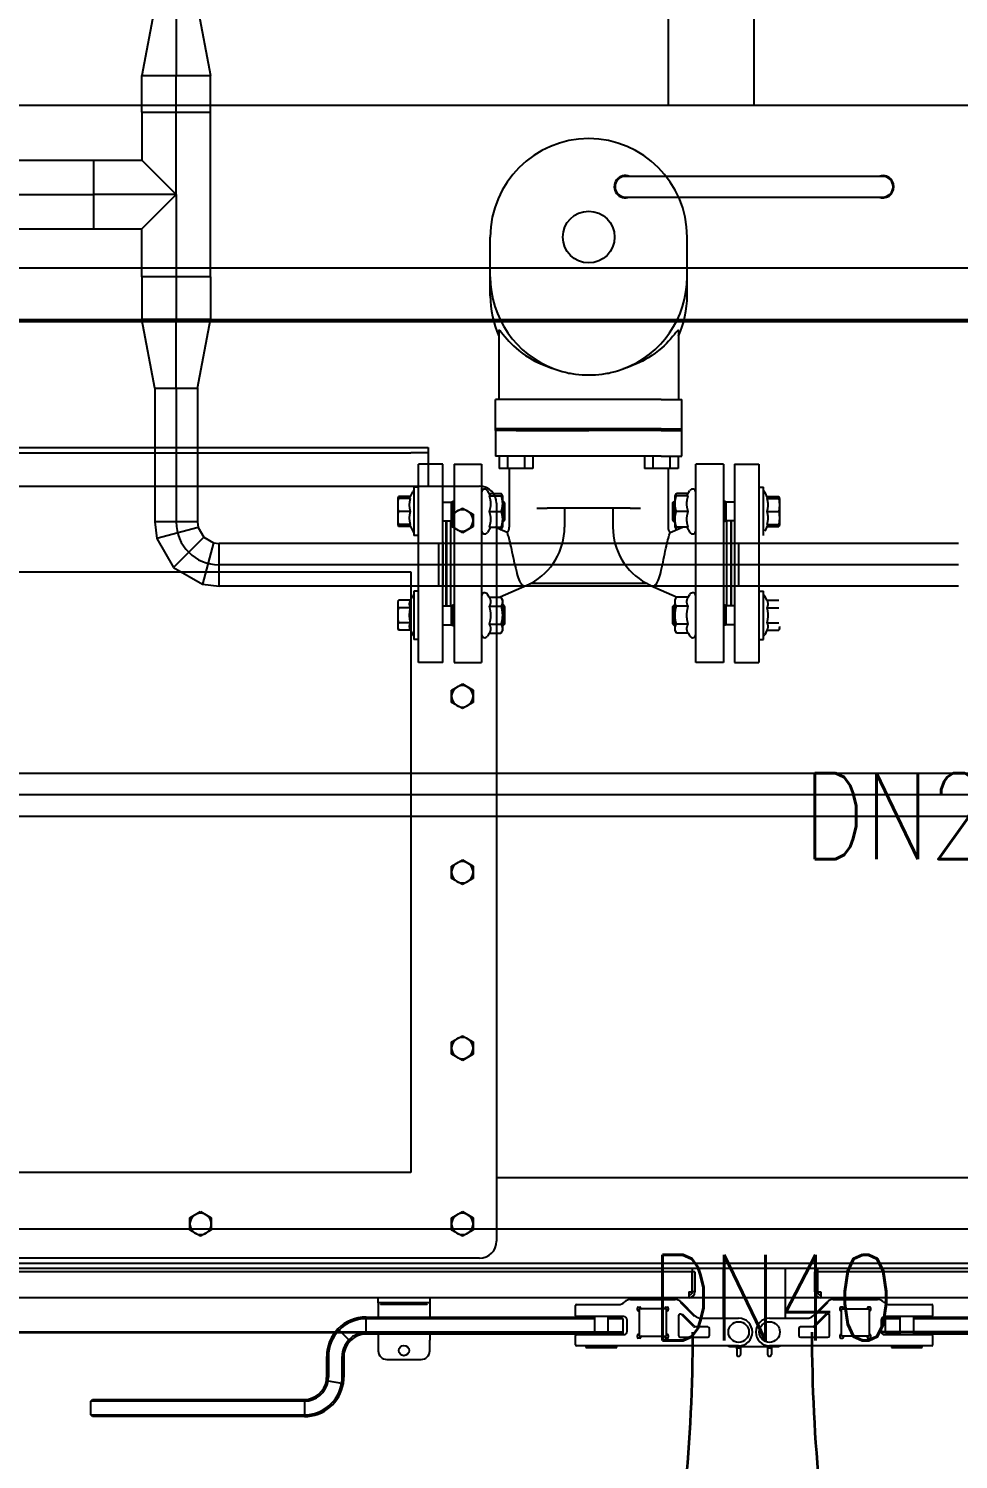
# Model space of a CAD drawing. Extents: x -681219 to -550379, y -242630 to -158199.
# Drawn here: x -578386 to -577844, y -225581 to -224747 of the extents above; entities that cross this region are included whole.
import ezdxf

# ---------------------------------------------------------------- set-up
doc = ezdxf.new("R2010")
doc.units = 0
doc.header["$LTSCALE"] = 1000
doc.linetypes.add('C2', pattern=[17, 14, -1, 1, -1])
doc.linetypes.add('P2', pattern=[23, 18, -1, 1, -1, 1, -1])
doc.layers.get('0').update_dxf_attribs({"linetype": 'CONTINUOUS'})
for name, color, linetype in [('10', 1, 'CONTINUOUS'), ('AAD0803001', 7, 'CONTINUOUS'), ('AAQ0501601', 7, 'CONTINUOUS'), ('C__USERS_YSV001_', 7, 'CONTINUOUS'), ('DOTE_油脂（绿）', 7, 'CONTINUOUS'), ('GZDH011002371', 7, 'CONTINUOUS'), ('GZDH011002671', 7, 'CONTINUOUS'), ('GZDH011002691', 7, 'CONTINUOUS'), ('GZDH011002771', 7, 'CONTINUOUS'), ('GZDH011002781', 7, 'CONTINUOUS'), ('GZDH011002981', 7, 'CONTINUOUS'), ('GZDH011003151', 7, 'CONTINUOUS'), ('GZDH011003171', 7, 'CONTINUOUS'), ('GZDH011005631', 7, 'CONTINUOUS'), ('GZDH011026991', 7, 'CONTINUOUS'), ('GZDH011027022', 7, 'CONTINUOUS'), ('GZDH011030751', 7, 'CONTINUOUS'), ('GZDH011031641', 7, 'CONTINUOUS'), ('GZDH011032001', 7, 'CONTINUOUS'), ('PIPE-双管', 4, 'CONTINUOUS'), ('PIPE-油脂（绿）', 3, 'CONTINUOUS'), ('PIPE-给水', 3, 'CONTINUOUS'), ('TEXT_油脂（绿）', 7, 'CONTINUOUS'), ('中心线', 4, 'C2')]:
    doc.layers.add(name, color=color, linetype=linetype)
doc.layers.add('双点划线', color=2, linetype='P2', lineweight=35)
doc.styles.add('_TWT_PIPEDN', font='SIMPLEX', dxfattribs={"width": 0.8, "height": 3.5, "bigfont": 'HZTXT'})

# ---------------------------------------------------------------- blocks, each defined once
blk = doc.blocks.new('侧门')
at = {"layer": '双点划线', "ltscale": 0.05}
blk.add_line((0, 0), (0, 940.25), dxfattribs=at)
blk.add_arc((0, 0), 940.25, 2.13328, 90, dxfattribs=at)
blk = doc.blocks.new('fushitu')
at = {"layer": 'AAD0803001', "color": 7, "linetype": 'Continuous'}
for p, q in [((823.77, -1413.41), (830, -1409.81)), ((823.77, -1417), (823.77, -1413.41)), ((823.77, -1420.6), (823.77, -1417)), ((830, -1409.81), (836.23, -1413.41)), ((836.23, -1413.41), (836.23, -1417)), ((836.23, -1417), (836.23, -1420.6)), ((830, -1424.19), (823.77, -1420.6)), ((836.23, -1420.6), (830, -1424.19)), ((823.77, -1515.91), (830, -1512.31)), ((823.77, -1519.5), (823.77, -1515.91)), ((830, -1512.31), (836.23, -1515.91)), ((836.23, -1515.91), (836.23, -1519.5)), ((823.77, -1523.1), (823.77, -1519.5)), ((830, -1526.69), (823.77, -1523.1)), ((836.23, -1523.1), (830, -1526.69)), ((836.23, -1519.5), (836.23, -1523.1)), ((823.77, -1618.41), (830, -1614.81)), ((830, -1614.81), (836.23, -1618.41)), ((823.77, -1622), (823.77, -1618.41)), ((823.77, -1625.6), (823.77, -1622)), ((830, -1629.19), (823.77, -1625.6)), ((836.23, -1625.6), (830, -1629.19)), ((836.23, -1618.41), (836.23, -1622)), ((836.23, -1622), (836.23, -1625.6)), ((823.77, -1720.91), (830, -1717.31)), ((830, -1717.31), (836.23, -1720.91)), ((823.77, -1724.5), (823.77, -1720.91)), ((823.77, -1728.1), (823.77, -1724.5)), ((836.23, -1720.91), (836.23, -1724.5)), ((836.23, -1724.5), (836.23, -1728.1)), ((830, -1731.69), (823.77, -1728.1)), ((836.23, -1728.1), (830, -1731.69)), ((671.27, -1823.41), (677.5, -1819.81)), ((671.27, -1827), (671.27, -1823.41)), ((677.5, -1819.81), (683.73, -1823.41)), ((683.73, -1823.41), (683.73, -1827)), ((823.77, -1823.41), (830, -1819.81)), ((823.77, -1827), (823.77, -1823.41)), ((830, -1819.81), (836.23, -1823.41)), ((836.23, -1823.41), (836.23, -1827)), ((671.27, -1830.6), (671.27, -1827)), ((677.5, -1834.19), (671.27, -1830.6)), ((683.73, -1830.6), (677.5, -1834.19)), ((683.73, -1827), (683.73, -1830.6)), ((823.77, -1830.6), (823.77, -1827)), ((830, -1834.19), (823.77, -1830.6)), ((836.23, -1830.6), (830, -1834.19)), ((836.23, -1827), (836.23, -1830.6))]:
    blk.add_line(p, q, dxfattribs=at)
for centre, start, end in [((830, -1417), 0, 180), ((830, -1417), 180, 0), ((830, -1519.5), 0, 180), ((830, -1519.5), 180, 0), ((830, -1622), 0, 180), ((830, -1622), 180, 0), ((830, -1724.5), 0, 180), ((830, -1724.5), 180, 0), ((677.5, -1827), 0, 180), ((830, -1827), 0, 180), ((677.5, -1827), 180, 0), ((830, -1827), 180, 0)]:
    blk.add_arc(centre, 6.23, start, end, dxfattribs=at)
at = {"layer": 'AAQ0501601', "color": 7, "linetype": 'Continuous'}
for p, q in [((783.23, -1873), (782.4, -1873.76)), ((793.6, -1873.76), (782.4, -1873.76)), ((782.4, -1873.76), (782.4, -1874)), ((793.6, -1874), (782.4, -1874)), ((793.6, -1873.76), (792.77, -1873)), ((793.6, -1874), (793.6, -1873.76)), ((798.4, -1873.76), (793.6, -1873.76)), ((798.4, -1874), (793.6, -1874)), ((799.23, -1873), (798.4, -1873.76)), ((809.6, -1873.76), (798.4, -1873.76)), ((798.4, -1873.76), (798.4, -1874)), ((809.6, -1874), (798.4, -1874)), ((809.6, -1873.76), (808.77, -1873)), ((809.6, -1874), (809.6, -1873.76))]:
    blk.add_line(p, q, dxfattribs=at)
at = {"layer": 'C__USERS_YSV001_', "color": 7, "linetype": 'Continuous'}
for p, q in [((895, -1301), (895, -1300)), ((967, -1300), (968, -1301)), ((975, -1301), (975, -1300)), ((1025, -1301), (1025, -1300)), ((1032, -1301), (1033, -1300)), ((1105, -1300), (1105, -1301)), ((1178.5, -1850), (139, -1850)), ((982, -1853), (982, -1882)), ((1018, -1853), (1018, -1882)), ((896, -1880.5), (896, -1874.5)), ((896.5, -1874), (898, -1874)), ((898, -1874), (920.93, -1874)), ((924.46, -1872.54), (924.54, -1872.46)), ((928.07, -1871), (953.93, -1871)), ((932, -1877), (932, -1876)), ((932.5, -1875.5), (933.5, -1875.5)), ((948.5, -1875.5), (949.5, -1875.5)), ((950, -1876), (950, -1877)), ((965.18, -1880.89), (957.11, -1872.82)), ((957.46, -1872.46), (965.54, -1880.54)), ((1034.46, -1880.54), (1042.54, -1872.46)), ((1042.89, -1872.82), (1034.82, -1880.89)), ((1046.07, -1871), (1071.93, -1871)), ((1050, -1876), (1050, -1877)), ((1051.5, -1875.5), (1050.5, -1875.5)), ((1067.5, -1875.5), (1066.5, -1875.5)), ((1068, -1877), (1068, -1876)), ((1075.46, -1872.46), (1075.54, -1872.54)), ((1079.07, -1874), (1102, -1874)), ((1102, -1874), (1103.5, -1874)), ((1104, -1874.5), (1104, -1880.5)), ((773.96, -1881.25), (907, -1881.25)), ((773.96, -1890.25), (773.96, -1882.25)), ((907, -1882.25), (773.96, -1882.25)), ((898, -1881), (896.5, -1881)), ((924, -1881), (898, -1881)), ((907, -1881), (907, -1891.5)), ((915, -1891.5), (915, -1881)), ((915, -1881.25), (922.5, -1881.25)), ((923.5, -1882.25), (915, -1882.25)), ((922.5, -1881.25), (923.5, -1882.25)), ((923.5, -1882.25), (923.5, -1890.25)), ((926, -1889.5), (926, -1883)), ((933, -1876.5), (933, -1892.5)), ((949, -1876.5), (933, -1876.5)), ((949, -1892.5), (949, -1876.5)), ((956, -1880.49), (956, -1892)), ((964.64, -1886.71), (957.71, -1879.78)), ((958.06, -1879.42), (964.99, -1886.35)), ((969.07, -1882), (991, -1882)), ((1009, -1882), (1030.93, -1882)), ((1035.01, -1886.35), (1041.94, -1879.42)), ((1042.29, -1879.78), (1035.36, -1886.71)), ((1044, -1892), (1044, -1880.49)), ((1051, -1892.5), (1051, -1876.5)), ((1051, -1876.5), (1067, -1876.5)), ((1067, -1876.5), (1067, -1892.5)), ((1074, -1883), (1074, -1889.5)), ((1102, -1881), (1076, -1881)), ((1077.5, -1881.25), (1076.5, -1882.25)), ((1076.5, -1890.25), (1076.5, -1882.25)), ((1085, -1882.25), (1076.5, -1882.25)), ((1077.5, -1881.25), (1085, -1881.25)), ((1085, -1881), (1085, -1891.5)), ((1093, -1891.5), (1093, -1881)), ((1093, -1881.25), (1178.97, -1881.25)), ((1179.83, -1882.25), (1093, -1882.25)), ((1103.5, -1881), (1102, -1881)), ((758.22, -1888.88), (757.5, -1888.18)), ((763.94, -1894.47), (758.22, -1888.88)), ((773.96, -1890.25), (907, -1890.25)), ((907, -1891.25), (773.96, -1891.25)), ((896, -1897.5), (896, -1892)), ((896.5, -1891.5), (898, -1891.5)), ((898, -1891.5), (924, -1891.5)), ((915, -1890.25), (923.5, -1890.25)), ((922.5, -1891.25), (915, -1891.25)), ((923.5, -1890.25), (922.5, -1891.25)), ((932, -1893), (932, -1892)), ((933, -1892.5), (949, -1892.5)), ((950, -1892), (950, -1893)), ((973, -1887), (965.34, -1887)), ((974, -1892), (974, -1888)), ((1026, -1888), (1026, -1892)), ((1034.66, -1887), (1027, -1887)), ((1050, -1892), (1050, -1893)), ((1067, -1892.5), (1051, -1892.5)), ((1068, -1893), (1068, -1892)), ((1076, -1891.5), (1102, -1891.5)), ((1076.5, -1890.25), (1085, -1890.25)), ((1076.5, -1890.25), (1077.5, -1891.25)), ((1085, -1891.25), (1077.5, -1891.25)), ((1093, -1890.25), (1226.04, -1890.25)), ((1226.04, -1891.25), (1093, -1891.25)), ((1102, -1891.5), (1103.5, -1891.5)), ((1104, -1892), (1104, -1897.5)), ((763.94, -1894.47), (764.66, -1895.17)), ((898, -1898), (896.5, -1898)), ((991, -1898), (898, -1898)), ((902.6, -1898), (902.04, -1898.5)), ((902.04, -1898.5), (919.96, -1898.5)), ((902.04, -1898.5), (902.04, -1899)), ((902.04, -1899), (919.96, -1899)), ((919.96, -1898.5), (919.4, -1898)), ((919.96, -1899), (919.96, -1898.5)), ((933.5, -1893.5), (932.5, -1893.5)), ((949.5, -1893.5), (948.5, -1893.5)), ((957, -1893), (973, -1893)), ((987, -1898.5), (1013, -1898.5)), ((989.91, -1899.88), (989.9, -1900.01)), ((989.9, -1900.01), (989.9, -1903)), ((989.91, -1899.88), (989.91, -1898.5)), ((992.09, -1898.5), (992.09, -1899.88)), ((992.1, -1900.01), (992.09, -1899.88)), ((992.1, -1900.01), (992.1, -1903)), ((1007.91, -1899.88), (1007.9, -1900.01)), ((1007.9, -1900.01), (1007.9, -1903)), ((1007.91, -1899.88), (1007.91, -1898.5)), ((1102, -1898), (1009, -1898)), ((1010.09, -1898.5), (1010.09, -1899.88)), ((1010.1, -1900.01), (1010.1, -1903)), ((1027, -1893), (1043, -1893)), ((1050.5, -1893.5), (1051.5, -1893.5)), ((1066.5, -1893.5), (1067.5, -1893.5)), ((1080.6, -1898), (1080.04, -1898.5)), ((1080.04, -1898.5), (1097.96, -1898.5)), ((1080.04, -1898.5), (1080.04, -1899)), ((1080.04, -1899), (1097.96, -1899)), ((1097.96, -1898.5), (1097.4, -1898)), ((1097.96, -1899), (1097.96, -1898.5)), ((1103.5, -1898), (1102, -1898)), ((750.96, -1916.25), (750.96, -1904.25)), ((751.96, -1904.25), (751.96, -1916.25)), ((759.96, -1916.25), (759.96, -1904.25)), ((760.96, -1904.25), (760.96, -1916.25)), ((751.78, -1918.48), (750.8, -1918.31)), ((751.78, -1918.48), (759.68, -1919.75)), ((759.68, -1919.75), (760.67, -1919.9)), ((613.5, -1930.25), (614.5, -1929.25)), ((613.5, -1938.25), (613.5, -1930.25)), ((618.46, -1930.25), (613.5, -1930.25)), ((614.5, -1929.25), (618.47, -1929.25)), ((737.96, -1930.25), (618.46, -1930.25)), ((618.47, -1929.25), (737.96, -1929.25)), ((737.96, -1930.25), (737.96, -1938.25)), ((613.5, -1938.25), (618.46, -1938.25)), ((614.5, -1939.25), (613.5, -1938.25)), ((618.47, -1939.25), (614.5, -1939.25)), ((618.46, -1938.25), (737.96, -1938.25)), ((737.96, -1939.25), (618.47, -1939.25))]:
    blk.add_line(p, q, dxfattribs=at)
for centre in [(991, -1890), (1009, -1890)]:
    blk.add_circle(centre, 6, dxfattribs=at)
for centre, radius, start, end in [((896.5, -1874.5), 0.5, 90, 180), ((920.93, -1869), 5, 270, 315), ((928.07, -1876), 5, 90, 135), ((932.5, -1876), 0.5, 90, 180), ((933.5, -1876), 0.5, 0, 90), ((934.5, -1876), 0.5, 180, 270), ((947.5, -1876), 0.5, 270, 0), ((948.5, -1876), 0.5, 90, 180), ((949.5, -1876), 0.5, 0, 90), ((953.93, -1876), 5, 45, 90), ((1046.07, -1876), 5, 90, 135), ((1050.5, -1876), 0.5, 90, 180), ((1051.5, -1876), 0.5, 0, 90), ((1052.5, -1876), 0.5, 180, 270), ((1065.5, -1876), 0.5, 270, 0), ((1066.5, -1876), 0.5, 90, 180), ((1067.5, -1876), 0.5, 0, 90), ((1071.93, -1876), 5, 45, 90), ((1079.07, -1869), 5, 225, 270), ((1103.5, -1874.5), 0.5, 0, 90), ((773.96, -1904.25), 23, 89.99296, 135.68875), ((773.96, -1904.25), 22, 89.99635, 135.69752), ((896.5, -1880.5), 0.5, 180, 270), ((924, -1883), 2, 0, 90), ((932.5, -1877), 0.5, 180, 270), ((932.5, -1878), 0.5, 0, 90), ((949.5, -1878), 0.5, 90, 180), ((949.5, -1877), 0.5, 270, 0), ((957, -1880.49), 1, 45, 180), ((969.07, -1877), 5, 225, 270), ((991, -1890), 8, 270, 90), ((1009, -1890), 8, 90, 270), ((1030.93, -1877), 5, 270, 315), ((1043, -1880.49), 1, 0, 135), ((1050.5, -1877), 0.5, 180, 270), ((1050.5, -1878), 0.5, 0, 90), ((1067.5, -1878), 0.5, 90, 180), ((1067.5, -1877), 0.5, 270, 0), ((1076, -1883), 2, 90, 180), ((1103.5, -1880.5), 0.5, 270, 0), ((773.96, -1904.25), 23, 135.69055, 180), ((773.96, -1904.25), 22, 135.69602, 180), ((774, -1904.34), 14.09, 90.15858, 135.53741), ((773.96, -1904.25), 13, 90, 135.69602), ((896.5, -1892), 0.5, 90, 180), ((924, -1889.5), 2, 270, 0), ((932.5, -1892), 0.5, 90, 180), ((932.5, -1891), 0.5, 270, 0), ((934.5, -1893), 0.5, 90, 180), ((947.5, -1893), 0.5, 0, 90), ((949.5, -1891), 0.5, 180, 270), ((949.5, -1892), 0.5, 0, 90), ((957, -1892), 1, 180, 270), ((965.34, -1886), 1, 225, 270), ((973, -1888), 1, 0, 90), ((973, -1892), 1, 270, 0), ((1027, -1888), 1, 90, 180), ((1027, -1892), 1, 180, 270), ((1034.66, -1886), 1, 270, 315), ((1043, -1892), 1, 270, 0), ((1050.5, -1892), 0.5, 90, 180), ((1050.5, -1891), 0.5, 270, 0), ((1052.5, -1893), 0.5, 90, 180), ((1065.5, -1893), 0.5, 0, 90), ((1067.5, -1891), 0.5, 180, 270), ((1067.5, -1892), 0.5, 0, 90), ((1076, -1889.5), 2, 180, 270), ((1103.5, -1892), 0.5, 0, 90), ((773.96, -1904.25), 14, 135.69602, 180), ((773.96, -1904.25), 13, 135.69602, 180), ((896.5, -1897.5), 0.5, 180, 270), ((932.5, -1893), 0.5, 180, 270), ((933.5, -1893), 0.5, 270, 0), ((948.5, -1893), 0.5, 180, 270), ((949.5, -1893), 0.5, 270, 0), ((987, -1893.5), 5, 244.15807, 270), ((1013, -1893.5), 5, 270, 295.84193), ((1050.5, -1893), 0.5, 180, 270), ((1051.5, -1893), 0.5, 270, 0), ((1066.5, -1893), 0.5, 180, 270), ((1067.5, -1893), 0.5, 270, 0), ((1103.5, -1897.5), 0.5, 270, 0), ((991, -1903), 1.1, 180, 0), ((1009, -1903), 1.1, 180, 0), ((737.96, -1916.25), 13, 350.88523, 0), ((737.96, -1916.25), 14, 350.84681, 0), ((737.96, -1916.25), 22, 350.84681, 0), ((737.96, -1916.25), 23, 350.86112, 0), ((737.96, -1916.25), 13, 270, 350.88523), ((737.96, -1916.25), 14, 269.99999, 350.84683), ((737.96, -1916.25), 22, 270.00104, 350.84634), ((737.96, -1916.25), 23, 269.99953, 350.86216)]:
    blk.add_arc(centre, radius, start, end, dxfattribs=at)
for points, knots in [([(989.91, -1899.88), (989.93, -1899.68), (990.03, -1899.5), (990.41, -1899.23), (990.7, -1899.14), (991.3, -1899.14), (991.59, -1899.23), (991.97, -1899.49), (992.07, -1899.68), (992.09, -1899.88)], [0, 0, 0, 0, 0.25, 0.25, 0.5, 0.5, 0.75, 0.75, 1, 1, 1, 1]), ([(1007.91, -1899.88), (1007.93, -1899.68), (1008.03, -1899.5), (1008.41, -1899.23), (1008.7, -1899.14), (1009.3, -1899.14), (1009.59, -1899.23), (1009.97, -1899.49), (1010.07, -1899.68), (1010.09, -1899.88)], [0, 0, 0, 0, 0.25, 0.25, 0.5, 0.5, 0.75, 0.75, 1, 1, 1, 1]), ([(1010.1, -1900.01), (1010.1, -1899.98), (1010.1, -1899.96), (1010.1, -1899.92), (1010.1, -1899.9), (1010.09, -1899.88)], [0, 0, 0, 0, 0.5, 0.5, 1, 1, 1, 1])]:
    blk.add_open_spline(points, degree=3, knots=knots, dxfattribs=at)
at = {"layer": 'GZDH011002371', "color": 7, "linetype": 'Continuous'}
for p, q in [((526.5, -1397), (840, -1397)), ((850, -1407), (850, -1837)), ((250, -1447), (800, -1447)), ((800, -1447), (800, -1797)), ((800, -1797), (250, -1797)), ((840, -1847), (210, -1847))]:
    blk.add_line(p, q, dxfattribs=at)
for centre, start, end in [((840, -1407), 0, 90), ((840, -1837), 270, 0)]:
    blk.add_arc(centre, 10, start, end, dxfattribs=at)
at = {"layer": 'GZDH011002671', "color": 7, "linetype": 'Continuous'}
blk.add_line((1178.5, -1853), (167, -1853), dxfattribs=at)
at = {"layer": 'GZDH011002691', "color": 7, "linetype": 'Continuous'}
for p, q in [((50.5, -1301), (1949.5, -1301)), ((850, -1800), (1150, -1800))]:
    blk.add_line(p, q, dxfattribs=at)
at = {"layer": 'GZDH011002771', "color": 7, "linetype": 'Continuous'}
blk.add_line((950, -1100), (950, -1175), dxfattribs=at)
at = {"layer": 'GZDH011002781', "color": 7, "linetype": 'Continuous'}
blk.add_line((1000, -1175), (1000, -550), dxfattribs=at)
at = {"layer": 'GZDH011002981', "color": 7, "linetype": 'Continuous'}
blk.add_line((1950, -1300), (50, -1300), dxfattribs=at)
at = {"layer": 'GZDH011003151', "color": 7, "linetype": 'Continuous'}
for p, q in [((945, -1216.5), (925, -1216.5)), ((1055, -1216.5), (945, -1216.5)), ((1075, -1216.5), (1055, -1216.5)), ((925, -1228.5), (945, -1228.5)), ((945, -1228.5), (1055, -1228.5)), ((1055, -1228.5), (1075, -1228.5))]:
    blk.add_line(p, q, dxfattribs=at)
for centre, start, end in [((925, -1222.5), 90, 270), ((1075, -1222.5), 0, 90), ((1075, -1222.5), 270, 0)]:
    blk.add_arc(centre, 6, start, end, dxfattribs=at)
at = {"layer": 'GZDH011003171', "color": 7, "linetype": 'Continuous'}
for p, q in [((504, -1175), (1496, -1175)), ((1965, -1270), (35, -1270))]:
    blk.add_line(p, q, dxfattribs=at)
for centre, start, end in [((925, -1222.5), 67.38014, 292.61986), ((1075, -1222.5), 0, 112.61986), ((1075, -1222.5), 247.38014, 0)]:
    blk.add_arc(centre, 6.5, start, end, dxfattribs=at)
at = {"layer": 'GZDH011005631', "color": 7, "linetype": 'Continuous'}
for p, q in [((781, -1873), (781, -1870)), ((781, -1873), (781, -1876.8)), ((786, -1873), (781, -1873)), ((806, -1873), (786, -1873)), ((811, -1873), (806, -1873)), ((811, -1870), (811, -1873)), ((811, -1873), (811, -1876.8)), ((781, -1876.8), (781, -1881.25)), ((811, -1876.8), (811, -1881.25)), ((781, -1891.25), (781, -1894.8)), ((811, -1891.25), (811, -1894.8)), ((781, -1894.8), (781, -1901)), ((811, -1901), (811, -1894.8)), ((786, -1906), (806, -1906))]:
    blk.add_line(p, q, dxfattribs=at)
blk.add_circle((796, -1900.8), 3, dxfattribs=at)
for centre, start, end in [((786, -1901), 180, 270), ((806, -1901), 270, 0)]:
    blk.add_arc(centre, 5, start, end, dxfattribs=at)
at = {"layer": 'GZDH011026991', "color": 7, "linetype": 'Continuous'}
for p, q in [((964, -1855), (149.51, -1855)), ((964, -1866.5), (964, -1855)), ((965.5, -1855), (964, -1855)), ((965.5, -1855), (965.5, -1866.5)), ((962, -1866.5), (962, -1870)), ((962, -1866.5), (964, -1866.5)), ((964, -1864), (964, -1866.5)), ((965.5, -1866.5), (964, -1866.5)), ((962, -1870), (58, -1870))]:
    blk.add_line(p, q, dxfattribs=at)
for radius in [2, 3.5]:
    blk.add_arc((962, -1866.5), radius, 270, 0, dxfattribs=at)
at = {"layer": 'GZDH011027022', "color": 7, "linetype": 'Continuous'}
for p, q in [((1035.4, -1855), (1036.9, -1855)), ((1035.4, -1866.5), (1035.4, -1855)), ((1036.9, -1855), (1036.9, -1866.5)), ((1178.5, -1855), (1036.9, -1855)), ((1035.4, -1866.5), (1036.9, -1866.5)), ((1036.9, -1866.5), (1036.9, -1864)), ((1036.9, -1866.5), (1038.9, -1866.5)), ((1038.9, -1866.5), (1038.9, -1870)), ((1178.5, -1870), (1038.9, -1870))]:
    blk.add_line(p, q, dxfattribs=at)
for radius in [3.5, 2]:
    blk.add_arc((1038.9, -1866.5), radius, 180, 270, dxfattribs=at)
at = {"layer": 'GZDH011030751', "color": 7, "linetype": 'Continuous'}
for p, q in [((250, -1374.5), (800, -1374.5)), ((800, -1374.5), (810, -1374.5)), ((810, -1374.5), (810, -1377.5)), ((250, -1377.5), (800, -1377.5)), ((810, -1377.5), (800, -1377.5)), ((810, -1377.5), (810, -1381.3)), ((810, -1381.3), (810, -1397))]:
    blk.add_line(p, q, dxfattribs=at)
at = {"layer": 'GZDH011031641', "color": 7, "linetype": 'Continuous'}
for p, q in [((972.5, -1301), (972.5, -1300)), ((1027.5, -1300), (1027.5, -1301))]:
    blk.add_line(p, q, dxfattribs=at)
at = {"layer": 'GZDH011032001', "color": 7, "linetype": 'Continuous'}
for p, q in [((964, -1853), (964, -1864)), ((1036.9, -1853), (1036.9, -1864))]:
    blk.add_line(p, q, dxfattribs=at)
for centre, start, end in [((961, -1864), 289.47122, 303.55731), ((1039.9, -1864), 236.44269, 250.52878)]:
    blk.add_arc(centre, 3, start, end, dxfattribs=at)
blk = doc.blocks.new('24SE')
at = {"layer": '10', "color": 0}
for p, q in [((-548478.54, -184594.28), (-548478.54, -184560.07)), ((-548363.84, -184594.28), (-548363.84, -184560.07)), ((-548363.84, -184594.28), (-548363.84, -184583.21)), ((-548473.51, -184614.7), (-548473.51, -184654.65)), ((-548368.87, -184614.7), (-548368.87, -184654.65)), ((-548475.53, -184671.76), (-548475.53, -184654.65)), ((-548463.45, -184654.65), (-548475.53, -184654.65)), ((-548378.93, -184654.65), (-548463.45, -184654.65)), ((-548378.93, -184654.65), (-548366.85, -184654.65)), ((-548366.85, -184671.76), (-548366.85, -184654.65)), ((-548463.45, -184671.76), (-548475.53, -184671.76)), ((-548475.53, -184672.77), (-548475.53, -184671.76)), ((-548463.45, -184672.77), (-548475.53, -184672.77)), ((-548475.53, -184672.77), (-548475.53, -184687.86)), ((-548468.56, -184671.76), (-548468.56, -184672.77)), ((-548421.19, -184671.76), (-548463.45, -184671.76)), ((-548463.45, -184672.77), (-548421.19, -184672.77)), ((-548458.49, -184671.76), (-548458.49, -184672.77)), ((-548378.93, -184671.76), (-548421.19, -184671.76)), ((-548378.93, -184672.77), (-548421.19, -184672.77)), ((-548383.89, -184671.76), (-548383.89, -184672.77)), ((-548378.93, -184671.76), (-548366.85, -184671.76)), ((-548378.93, -184672.77), (-548366.85, -184672.77)), ((-548373.82, -184671.76), (-548373.82, -184672.77)), ((-548366.85, -184672.77), (-548366.85, -184671.76)), ((-548366.85, -184687.86), (-548366.85, -184672.77)), ((-548520.3, -184808.1), (-548520.3, -184692.39)), ((-548506.22, -184692.39), (-548520.3, -184692.39)), ((-548506.22, -184808.1), (-548506.22, -184692.39)), ((-548499.67, -184692.39), (-548499.67, -184808.1)), ((-548499.67, -184692.39), (-548483.58, -184692.39)), ((-548483.58, -184692.39), (-548483.58, -184808.1)), ((-548463.45, -184687.86), (-548475.53, -184687.86)), ((-548473.4, -184687.86), (-548473.4, -184694.9)), ((-548468.46, -184687.86), (-548468.46, -184694.9)), ((-548378.93, -184687.86), (-548463.45, -184687.86)), ((-548458.59, -184687.86), (-548458.59, -184694.9)), ((-548453.65, -184687.86), (-548453.65, -184694.9)), ((-548388.73, -184687.86), (-548388.73, -184694.9)), ((-548383.79, -184687.86), (-548383.79, -184694.9)), ((-548378.93, -184687.86), (-548366.85, -184687.86)), ((-548373.92, -184687.86), (-548373.92, -184694.9)), ((-548368.98, -184687.86), (-548368.98, -184694.9)), ((-548358.81, -184808.1), (-548358.81, -184692.39)), ((-548342.71, -184692.39), (-548358.81, -184692.39)), ((-548342.71, -184692.39), (-548342.71, -184808.1)), ((-548336.17, -184692.39), (-548336.17, -184808.1)), ((-548336.17, -184692.39), (-548322.08, -184692.39)), ((-548322.08, -184692.39), (-548322.08, -184808.1)), ((-548468.46, -184694.9), (-548473.4, -184694.9)), ((-548458.59, -184694.9), (-548468.46, -184694.9)), ((-548467.48, -184694.9), (-548467.48, -184729.11)), ((-548453.65, -184694.9), (-548458.59, -184694.9)), ((-548383.79, -184694.9), (-548388.73, -184694.9)), ((-548373.92, -184694.9), (-548383.79, -184694.9)), ((-548374.9, -184694.9), (-548374.9, -184729.11)), ((-548368.98, -184694.9), (-548373.92, -184694.9)), ((-548525.54, -184712.46), (-548523.75, -184708.63)), ((-548523.12, -184705.92), (-548523.12, -184734.09)), ((-548520.3, -184705.92), (-548523.12, -184705.92)), ((-548478.39, -184710.95), (-548480.2, -184707.83)), ((-548479.2, -184709.55), (-548472.31, -184709.55)), ((-548471.5, -184710.95), (-548472.31, -184709.55)), ((-548370.88, -184710.95), (-548370.07, -184709.55)), ((-548363.18, -184709.55), (-548370.07, -184709.55)), ((-548363.99, -184710.95), (-548362.18, -184707.83)), ((-548322.08, -184705.92), (-548319.26, -184705.92)), ((-548319.26, -184734.09), (-548319.26, -184705.92)), ((-548316.84, -184712.46), (-548318.63, -184708.63)), ((-548532.28, -184712.46), (-548531.96, -184711.29)), ((-548532.28, -184716.23), (-548532.28, -184712.46)), ((-548532.28, -184723.78), (-548532.28, -184716.23)), ((-548525, -184711.29), (-548531.96, -184711.29)), ((-548525, -184712.46), (-548531.96, -184712.46)), ((-548506.22, -184714.5), (-548501.26, -184714.5)), ((-548501.26, -184714.5), (-548500.18, -184713.97)), ((-548501.26, -184714.5), (-548501.26, -184725.52)), ((-548500.18, -184713.97), (-548500.18, -184726.04)), ((-548500.18, -184713.97), (-548499.67, -184713.97)), ((-548479.2, -184710.95), (-548472.31, -184710.95)), ((-548471.5, -184710.95), (-548471.5, -184715.48)), ((-548471.5, -184713.97), (-548471.07, -184713.97)), ((-548471.5, -184715.48), (-548471.5, -184724.53)), ((-548471.07, -184713.97), (-548471.07, -184726.04)), ((-548469.99, -184715.05), (-548471.07, -184713.97)), ((-548469.99, -184724.96), (-548469.99, -184715.05)), ((-548451.38, -184718.05), (-548445.34, -184718.05)), ((-548436.05, -184718.05), (-548445.34, -184718.05)), ((-548406.33, -184718.05), (-548436.05, -184718.05)), ((-548435.28, -184718.05), (-548435.28, -184729.11)), ((-548407.1, -184718.05), (-548407.1, -184729.11)), ((-548397.04, -184718.05), (-548406.33, -184718.05)), ((-548397.04, -184718.05), (-548391, -184718.05)), ((-548372.39, -184715.05), (-548371.31, -184713.97)), ((-548372.39, -184715.05), (-548372.39, -184724.96)), ((-548371.31, -184726.04), (-548371.31, -184713.97)), ((-548370.88, -184713.97), (-548371.31, -184713.97)), ((-548370.88, -184715.48), (-548370.88, -184710.95)), ((-548370.88, -184724.53), (-548370.88, -184715.48)), ((-548363.18, -184710.95), (-548370.07, -184710.95)), ((-548342.2, -184713.97), (-548342.71, -184713.97)), ((-548342.2, -184726.04), (-548342.2, -184713.97)), ((-548341.12, -184714.5), (-548342.2, -184713.97)), ((-548341.12, -184725.52), (-548341.12, -184714.5)), ((-548336.17, -184714.5), (-548341.12, -184714.5)), ((-548317.38, -184711.29), (-548310.42, -184711.29)), ((-548317.38, -184712.46), (-548310.42, -184712.46)), ((-548310.1, -184712.46), (-548310.42, -184711.29)), ((-548310.1, -184712.46), (-548310.1, -184716.23)), ((-548310.1, -184716.23), (-548310.1, -184723.78)), ((-548532.28, -184727.55), (-548532.28, -184723.78)), ((-548525, -184720.01), (-548531.96, -184720.01)), ((-548506.22, -184725.52), (-548501.26, -184725.52)), ((-548504.2, -184774.97), (-548504.2, -184725.52)), ((-548503.95, -184774.97), (-548503.95, -184725.52)), ((-548501.69, -184725.52), (-548501.69, -184774.97)), ((-548501.26, -184725.52), (-548500.18, -184726.04)), ((-548500.18, -184726.04), (-548499.67, -184726.04)), ((-548479.2, -184720.01), (-548472.31, -184720.01)), ((-548471.5, -184724.53), (-548471.5, -184729.06)), ((-548471.5, -184726.04), (-548471.07, -184726.04)), ((-548469.99, -184724.96), (-548471.07, -184726.04)), ((-548372.39, -184724.96), (-548371.31, -184726.04)), ((-548370.88, -184726.04), (-548371.31, -184726.04)), ((-548370.88, -184729.06), (-548370.88, -184724.53)), ((-548363.18, -184720.01), (-548370.07, -184720.01)), ((-548342.2, -184726.04), (-548342.71, -184726.04)), ((-548341.12, -184725.52), (-548342.2, -184726.04)), ((-548336.17, -184725.52), (-548341.12, -184725.52)), ((-548340.69, -184774.97), (-548340.69, -184725.52)), ((-548338.43, -184725.52), (-548338.43, -184774.97)), ((-548338.18, -184725.52), (-548338.18, -184774.97)), ((-548317.38, -184720.01), (-548310.42, -184720.01)), ((-548310.1, -184723.78), (-548310.1, -184727.55)), ((-548532.28, -184727.55), (-548531.96, -184728.72)), ((-548525, -184727.55), (-548531.96, -184727.55)), ((-548525, -184728.72), (-548531.96, -184728.72)), ((-548525.54, -184727.55), (-548523.75, -184731.39)), ((-548520.3, -184734.09), (-548523.12, -184734.09)), ((-548478.39, -184729.06), (-548480.2, -184732.18)), ((-548479.2, -184729.06), (-548472.31, -184729.06)), ((-548468.62, -184732.31), (-548475.85, -184729.06)), ((-548472.73, -184730.46), (-548472.31, -184730.46)), ((-548471.5, -184729.06), (-548472.31, -184730.46)), ((-548373.76, -184732.31), (-548366.53, -184729.06)), ((-548370.88, -184729.06), (-548370.07, -184730.46)), ((-548363.18, -184729.06), (-548370.07, -184729.06)), ((-548369.65, -184730.46), (-548370.07, -184730.46)), ((-548363.99, -184729.06), (-548362.18, -184732.18)), ((-548316.84, -184727.55), (-548318.63, -184731.39)), ((-548317.38, -184727.55), (-548310.42, -184727.55)), ((-548317.38, -184728.72), (-548310.42, -184728.72)), ((-548310.1, -184727.55), (-548310.42, -184728.72)), ((-548523.12, -184766.4), (-548523.12, -184794.57)), ((-548520.3, -184766.4), (-548523.12, -184766.4)), ((-548457.25, -184763.08), (-548472.73, -184770.03)), ((-548454.81, -184761.87), (-548387.57, -184761.87)), ((-548385.13, -184763.08), (-548369.65, -184770.03)), ((-548322.08, -184766.4), (-548319.26, -184766.4)), ((-548319.26, -184794.57), (-548319.26, -184766.4)), ((-548532.28, -184772.94), (-548531.96, -184771.77)), ((-548532.28, -184773.95), (-548532.28, -184772.94)), ((-548532.28, -184780.48), (-548532.28, -184773.95)), ((-548525, -184771.77), (-548531.96, -184771.77)), ((-548525, -184776.13), (-548531.96, -184776.13)), ((-548525, -184771.77), (-548523.75, -184769.1)), ((-548506.22, -184774.97), (-548501.26, -184774.97)), ((-548501.26, -184774.97), (-548500.18, -184774.45)), ((-548501.26, -184774.97), (-548501.26, -184785.99)), ((-548500.18, -184774.45), (-548500.18, -184786.52)), ((-548500.18, -184774.45), (-548499.67, -184774.45)), ((-548479.2, -184770.03), (-548480.2, -184768.31)), ((-548479.2, -184770.03), (-548472.31, -184770.03)), ((-548479.2, -184775.26), (-548472.31, -184775.26)), ((-548471.5, -184771.43), (-548472.31, -184770.03)), ((-548471.5, -184771.43), (-548471.5, -184772.64)), ((-548471.5, -184772.64), (-548471.5, -184780.48)), ((-548471.5, -184774.45), (-548471.07, -184774.45)), ((-548471.07, -184774.45), (-548471.07, -184786.52)), ((-548469.99, -184775.53), (-548471.07, -184774.45)), ((-548469.99, -184785.44), (-548469.99, -184775.53)), ((-548372.39, -184775.53), (-548371.31, -184774.45)), ((-548372.39, -184775.53), (-548372.39, -184785.44)), ((-548371.31, -184786.52), (-548371.31, -184774.45)), ((-548370.88, -184774.45), (-548371.31, -184774.45)), ((-548370.88, -184771.43), (-548370.07, -184770.03)), ((-548370.88, -184772.64), (-548370.88, -184771.43)), ((-548370.88, -184780.48), (-548370.88, -184772.64)), ((-548363.18, -184770.03), (-548370.07, -184770.03)), ((-548363.18, -184775.26), (-548370.07, -184775.26)), ((-548363.18, -184770.03), (-548362.18, -184768.31)), ((-548342.2, -184774.45), (-548342.71, -184774.45)), ((-548342.2, -184786.52), (-548342.2, -184774.45)), ((-548341.12, -184774.97), (-548342.2, -184774.45)), ((-548341.12, -184785.99), (-548341.12, -184774.97)), ((-548336.17, -184774.97), (-548341.12, -184774.97)), ((-548317.38, -184771.77), (-548318.63, -184769.1)), ((-548317.38, -184771.77), (-548310.42, -184771.77)), ((-548317.38, -184776.13), (-548310.42, -184776.13)), ((-548532.28, -184787.02), (-548532.28, -184780.48)), ((-548525, -184784.84), (-548531.96, -184784.84)), ((-548471.5, -184780.48), (-548471.5, -184788.33)), ((-548370.88, -184788.33), (-548370.88, -184780.48)), ((-548317.38, -184784.84), (-548310.42, -184784.84)), ((-548532.28, -184788.03), (-548532.28, -184787.02)), ((-548532.28, -184788.03), (-548531.96, -184789.2)), ((-548525, -184789.2), (-548531.96, -184789.2)), ((-548525, -184789.2), (-548523.75, -184791.86)), ((-548506.22, -184785.99), (-548501.26, -184785.99)), ((-548501.26, -184785.99), (-548500.18, -184786.52)), ((-548500.18, -184786.52), (-548499.67, -184786.52)), ((-548479.2, -184790.94), (-548480.2, -184792.66)), ((-548479.2, -184785.71), (-548472.31, -184785.71)), ((-548479.2, -184790.94), (-548472.31, -184790.94)), ((-548471.5, -184789.54), (-548472.31, -184790.94)), ((-548471.5, -184786.52), (-548471.07, -184786.52)), ((-548471.5, -184788.33), (-548471.5, -184789.54)), ((-548469.99, -184785.44), (-548471.07, -184786.52)), ((-548372.39, -184785.44), (-548371.31, -184786.52)), ((-548370.88, -184786.52), (-548371.31, -184786.52)), ((-548370.88, -184789.54), (-548370.88, -184788.33)), ((-548370.88, -184789.54), (-548370.07, -184790.94)), ((-548363.18, -184785.71), (-548370.07, -184785.71)), ((-548363.18, -184790.94), (-548370.07, -184790.94)), ((-548363.18, -184790.94), (-548362.18, -184792.66)), ((-548342.2, -184786.52), (-548342.71, -184786.52)), ((-548341.12, -184785.99), (-548342.2, -184786.52)), ((-548336.17, -184785.99), (-548341.12, -184785.99)), ((-548317.38, -184789.2), (-548318.63, -184791.86)), ((-548317.38, -184789.2), (-548310.42, -184789.2)), ((-548310.1, -184788.03), (-548310.42, -184789.2)), ((-548520.3, -184794.57), (-548523.12, -184794.57)), ((-548322.08, -184794.57), (-548319.26, -184794.57)), ((-548506.22, -184808.1), (-548520.3, -184808.1)), ((-548499.67, -184808.1), (-548483.58, -184808.1)), ((-548342.71, -184808.1), (-548358.81, -184808.1)), ((-548336.17, -184808.1), (-548322.08, -184808.1))]:
    blk.add_line(p, q, dxfattribs=at)
blk.add_circle((-548421.19, -184560.07), 15.09, dxfattribs=at)
for centre, radius, start, end in [((-548421.19, -184560.07), 57.35, 0, 180), ((-548421.19, -184583.21), 57.35, 180, 249.45902), ((-548421.19, -184583.21), 57.35, 290.54098, 0), ((-548421.19, -184594.28), 57.35, 180, 204.17754), ((-548421.19, -184594.28), 57.35, 335.82246, 0), ((-548522.11, -184709.39), 1.81, 123.74899, 155), ((-548481.76, -184708.74), 1.81, 30, 180), ((-548360.62, -184708.74), 1.81, 0, 150), ((-548320.27, -184709.39), 1.81, 25, 56.25101), ((-548522.11, -184730.62), 1.81, 205, 236.25101), ((-548481.76, -184731.28), 1.81, 180, 330), ((-548472.51, -184729.11), 5.03, 320.58314, 0), ((-548472.51, -184729.11), 37.23, 298.38488, 0), ((-548369.87, -184729.11), 37.23, 180, 241.61512), ((-548369.87, -184729.11), 5.03, 180, 219.41686), ((-548360.62, -184731.28), 1.81, 210, 0), ((-548481.76, -184769.21), 1.81, 30, 180), ((-548472.51, -184729.11), 37.23, 294.18464, 298.38488), ((-548369.87, -184729.11), 37.23, 241.61512, 245.81536), ((-548360.62, -184769.21), 1.81, 0, 150), ((-548522.11, -184769.87), 1.81, 123.74899, 155), ((-548320.27, -184769.87), 1.81, 25, 56.25101), ((-548522.11, -184791.1), 1.81, 205, 236.25101), ((-548481.76, -184791.75), 1.81, 180, 330), ((-548360.62, -184791.75), 1.81, 210, 0), ((-548320.27, -184791.1), 1.81, 303.74899, 335)]:
    blk.add_arc(centre, radius, start, end, dxfattribs=at)
for points, knots in [([(-548473.51, -184614.7), (-548473.51, -184614.68), (-548473.51, -184614.66), (-548473.49, -184614.19), (-548473.26, -184614.23), (-548471.9, -184615.74), (-548470.59, -184617.53), (-548466.05, -184622.68), (-548461.85, -184626.78), (-548451.59, -184633.03), (-548446.74, -184635.27), (-548441.31, -184636.92)], [-7.61679, -7.61679, -7.61679, -7.61679, -7.558263, -7.558263, -6.227341, -6.227341, -4.475365, -4.475365, -1.820804, -1.820804, 0, 0, 0, 0]), ([(-548368.87, -184614.7), (-548368.87, -184614.68), (-548368.87, -184614.66), (-548368.89, -184614.19), (-548369.12, -184614.23), (-548370.48, -184615.74), (-548371.79, -184617.53), (-548376.33, -184622.68), (-548380.53, -184626.78), (-548390.79, -184633.03), (-548395.64, -184635.27), (-548401.07, -184636.92)], [-7.61679, -7.61679, -7.61679, -7.61679, -7.558263, -7.558263, -6.227341, -6.227341, -4.475365, -4.475365, -1.820804, -1.820804, 0, 0, 0, 0]), ([(-548441.31, -184636.92), (-548439.83, -184637.48), (-548438.28, -184637.98), (-548434.19, -184639.09), (-548431.59, -184639.6), (-548426.36, -184640.27), (-548423.73, -184640.43), (-548418.65, -184640.43), (-548416.02, -184640.27), (-548410.79, -184639.6), (-548408.19, -184639.09), (-548404.1, -184637.98), (-548402.56, -184637.48), (-548401.07, -184636.92)], [24.785807, 24.785807, 24.785807, 24.785807, 25.264963, 25.264963, 26.022979, 26.022979, 26.780995, 26.780995, 27.53901, 27.53901, 28.297026, 28.297026, 28.776182, 28.776182, 28.776182, 28.776182]), ([(-548464.37, -184750.24), (-548464.37, -184750.24), (-548464.37, -184750.24), (-548464.83, -184748.06), (-548465.27, -184745.86), (-548466.14, -184741.63), (-548466.57, -184739.65), (-548467.36, -184736.35), (-548467.73, -184735.01), (-548468.31, -184733.13), (-548468.53, -184732.55), (-548468.61, -184732.33), (-548468.62, -184732.31), (-548468.62, -184732.31)], [-7.841557, -7.841557, -7.841557, -7.841557, -7.841305, -7.841305, -7.1771, -7.1771, -6.498327, -6.498327, -5.856736, -5.856736, -5.260183, -5.260183, -5.127311, -5.127311, -5.127311, -5.127311]), ([(-548385.13, -184763.08), (-548385.12, -184763.08), (-548385.11, -184763.08), (-548384.66, -184763.28), (-548384.26, -184763.38), (-548383.51, -184763.38), (-548383.17, -184763.28), (-548382.22, -184762.75), (-548381.68, -184762.07), (-548380.6, -184760.01), (-548380.09, -184758.57), (-548379.1, -184755.16), (-548378.64, -184753.19), (-548377.74, -184749), (-548377.3, -184746.8), (-548376.44, -184742.61), (-548376.03, -184740.65), (-548375.24, -184737.2), (-548374.85, -184735.72), (-548374.21, -184733.55), (-548373.95, -184732.82), (-548373.78, -184732.37), (-548373.76, -184732.31), (-548373.76, -184732.31)], [-0.005269, -0.005269, -0.005269, -0.005269, 0, 0, 0.286091, 0.286091, 0.56002, 0.56002, 1.091845, 1.091845, 1.694136, 1.694136, 2.324016, 2.324016, 2.983259, 2.983259, 3.631204, 3.631204, 4.282955, 4.282955, 4.889609, 4.889609, 5.12731, 5.12731, 5.12731, 5.12731]), ([(-548464.37, -184750.24), (-548463.93, -184752.33), (-548463.48, -184754.34), (-548462.51, -184757.9), (-548462.01, -184759.42), (-548460.92, -184761.75), (-548460.35, -184762.56), (-548459.36, -184763.23), (-548459, -184763.36), (-548458.19, -184763.4), (-548457.75, -184763.3), (-548457.27, -184763.08), (-548457.26, -184763.08), (-548457.25, -184763.08)], [7.841557, 7.841557, 7.841557, 7.841557, 8.475893, 8.475893, 9.082639, 9.082639, 9.650592, 9.650592, 9.948466, 9.948466, 10.260188, 10.260188, 10.265464, 10.265464, 10.265464, 10.265464])]:
    blk.add_open_spline(points, degree=3, knots=knots, dxfattribs=at)
for points, weights in [([(-548472.31, -184709.55), (-548471.88, -184710.29), (-548471.69, -184710.95)], [1, 1.01965956375, 1.01895290532]), ([(-548370.7, -184710.95), (-548370.5, -184710.29), (-548370.07, -184709.55)], [1.01895290532, 1.01965956375, 1]), ([(-548531.96, -184712.46), (-548532.28, -184712.46), (-548532.28, -184712.46)], [1, 1.0379548493, 1]), ([(-548532.28, -184716.23), (-548532.28, -184714.48), (-548531.96, -184712.46)], [1, 1.0379548493, 1]), ([(-548531.96, -184720.01), (-548532.28, -184717.98), (-548532.28, -184716.23)], [1, 1.0379548493, 1]), ([(-548532.2, -184712.46), (-548532.13, -184711.91), (-548531.96, -184711.29)], [1.01895290532, 1.01965956375, 1]), ([(-548525, -184720.01), (-548526.01, -184716.23), (-548525, -184712.46)], [1.16401096338, 1.3440840861, 1.16401096338]), ([(-548479.2, -184710.95), (-548478.39, -184713.38), (-548478.39, -184715.48)], [1.03586285258, 1.05640291701, 1]), ([(-548478.39, -184715.48), (-548478.39, -184717.58), (-548479.2, -184720.01)], [1, 1.05640291701, 1.03586285258]), ([(-548472.31, -184710.95), (-548471.5, -184713.38), (-548471.5, -184715.48)], [1, 1.0379548493, 1]), ([(-548471.5, -184710.95), (-548471.5, -184710.95), (-548472.31, -184710.95)], [1, 1.0379548493, 1]), ([(-548471.5, -184715.48), (-548471.5, -184717.58), (-548472.31, -184720.01)], [1, 1.0379548493, 1]), ([(-548370.07, -184710.95), (-548370.88, -184710.95), (-548370.88, -184710.95)], [1, 1.0379548493, 1]), ([(-548370.88, -184715.48), (-548370.88, -184713.38), (-548370.07, -184710.95)], [1, 1.0379548493, 1]), ([(-548370.07, -184720.01), (-548370.88, -184717.58), (-548370.88, -184715.48)], [1, 1.0379548493, 1]), ([(-548363.99, -184715.48), (-548363.99, -184713.38), (-548363.18, -184710.95)], [1, 1.05640291701, 1.03586285258]), ([(-548363.18, -184720.01), (-548363.99, -184717.58), (-548363.99, -184715.48)], [1.03586285258, 1.05640291701, 1]), ([(-548317.38, -184712.46), (-548316.37, -184716.23), (-548317.38, -184720.01)], [1.16401096338, 1.3440840861, 1.16401096338]), ([(-548310.42, -184711.29), (-548310.25, -184711.91), (-548310.18, -184712.46)], [1, 1.01965956375, 1.01895290532]), ([(-548310.1, -184712.46), (-548310.1, -184712.46), (-548310.42, -184712.46)], [1, 1.0379548493, 1]), ([(-548310.42, -184712.46), (-548310.1, -184714.48), (-548310.1, -184716.23)], [1, 1.0379548493, 1]), ([(-548310.1, -184716.23), (-548310.1, -184717.98), (-548310.42, -184720.01)], [1, 1.0379548493, 1]), ([(-548532.28, -184723.78), (-548532.28, -184722.03), (-548531.96, -184720.01)], [1, 1.0379548493, 1]), ([(-548531.96, -184727.55), (-548532.28, -184725.53), (-548532.28, -184723.78)], [1, 1.0379548493, 1]), ([(-548525, -184727.55), (-548526.01, -184723.78), (-548525, -184720.01)], [1.16401096338, 1.3440840861, 1.16401096338]), ([(-548479.2, -184720.01), (-548478.39, -184722.43), (-548478.39, -184724.53)], [1.03586285258, 1.05640291701, 1]), ([(-548478.39, -184724.53), (-548478.39, -184726.64), (-548479.2, -184729.06)], [1, 1.05640291701, 1.03586285258]), ([(-548472.31, -184720.01), (-548471.5, -184722.43), (-548471.5, -184724.53)], [1, 1.0379548493, 1]), ([(-548471.5, -184724.53), (-548471.5, -184726.64), (-548472.31, -184729.06)], [1, 1.0379548493, 1]), ([(-548370.88, -184724.53), (-548370.88, -184722.43), (-548370.07, -184720.01)], [1, 1.0379548493, 1]), ([(-548370.07, -184729.06), (-548370.88, -184726.64), (-548370.88, -184724.53)], [1, 1.0379548493, 1]), ([(-548363.99, -184724.53), (-548363.99, -184722.43), (-548363.18, -184720.01)], [1, 1.05640291701, 1.03586285258]), ([(-548363.18, -184729.06), (-548363.99, -184726.64), (-548363.99, -184724.53)], [1.03586285258, 1.05640291701, 1]), ([(-548317.38, -184720.01), (-548316.37, -184723.78), (-548317.38, -184727.55)], [1.16401096338, 1.3440840861, 1.16401096338]), ([(-548310.42, -184720.01), (-548310.1, -184722.03), (-548310.1, -184723.78)], [1, 1.0379548493, 1]), ([(-548310.1, -184723.78), (-548310.1, -184725.53), (-548310.42, -184727.55)], [1, 1.0379548493, 1]), ([(-548532.28, -184727.55), (-548532.28, -184727.55), (-548531.96, -184727.55)], [1, 1.0379548493, 1]), ([(-548531.96, -184728.72), (-548532.13, -184728.1), (-548532.2, -184727.55)], [1, 1.01965956375, 1.01895290532]), ([(-548471.69, -184729.06), (-548471.88, -184729.72), (-548472.31, -184730.46)], [1.01895290532, 1.01965956375, 1]), ([(-548472.31, -184729.06), (-548471.5, -184729.06), (-548471.5, -184729.06)], [1, 1.0379548493, 1]), ([(-548370.88, -184729.06), (-548370.88, -184729.06), (-548370.07, -184729.06)], [1, 1.0379548493, 1]), ([(-548370.07, -184730.46), (-548370.5, -184729.72), (-548370.7, -184729.06)], [1, 1.01965956375, 1.01895290532]), ([(-548310.42, -184727.55), (-548310.1, -184727.55), (-548310.1, -184727.55)], [1, 1.0379548493, 1]), ([(-548310.18, -184727.55), (-548310.25, -184728.1), (-548310.42, -184728.72)], [1.01895290532, 1.01965956375, 1]), ([(-548532.28, -184773.95), (-548532.28, -184772.94), (-548531.96, -184771.77)], [1, 1.0379548493, 1]), ([(-548531.96, -184776.13), (-548532.28, -184774.96), (-548532.28, -184773.95)], [1, 1.0379548493, 1]), ([(-548532.28, -184780.48), (-548532.28, -184778.46), (-548531.96, -184776.13)], [1, 1.0379548493, 1]), ([(-548525, -184776.13), (-548526.01, -184773.95), (-548525, -184771.77)], [1.16401096338, 1.3440840861, 1.16401096338]), ([(-548525, -184784.84), (-548526.01, -184780.48), (-548525, -184776.13)], [1.16401096338, 1.3440840861, 1.16401096338]), ([(-548479.2, -184770.03), (-548478.39, -184771.43), (-548478.39, -184772.64)], [1.03586285258, 1.05640291701, 1]), ([(-548478.39, -184772.64), (-548478.39, -184773.85), (-548479.2, -184775.26)], [1, 1.05640291701, 1.03586285258]), ([(-548479.2, -184775.26), (-548478.39, -184778.06), (-548478.39, -184780.48)], [1.03586285258, 1.05640291701, 1]), ([(-548472.31, -184770.03), (-548471.5, -184771.43), (-548471.5, -184772.64)], [1, 1.0379548493, 1]), ([(-548471.5, -184772.64), (-548471.5, -184773.85), (-548472.31, -184775.26)], [1, 1.0379548493, 1]), ([(-548472.31, -184775.26), (-548471.5, -184778.06), (-548471.5, -184780.48)], [1, 1.0379548493, 1]), ([(-548370.88, -184772.64), (-548370.88, -184771.43), (-548370.07, -184770.03)], [1, 1.0379548493, 1]), ([(-548370.07, -184775.26), (-548370.88, -184773.85), (-548370.88, -184772.64)], [1, 1.0379548493, 1]), ([(-548370.88, -184780.48), (-548370.88, -184778.06), (-548370.07, -184775.26)], [1, 1.0379548493, 1]), ([(-548363.99, -184772.64), (-548363.99, -184771.43), (-548363.18, -184770.03)], [1, 1.05640291701, 1.03586285258]), ([(-548363.18, -184775.26), (-548363.99, -184773.85), (-548363.99, -184772.64)], [1.03586285258, 1.05640291701, 1]), ([(-548363.99, -184780.48), (-548363.99, -184778.06), (-548363.18, -184775.26)], [1, 1.05640291701, 1.03586285258]), ([(-548317.38, -184771.77), (-548316.37, -184773.95), (-548317.38, -184776.13)], [1.16401096338, 1.3440840861, 1.16401096338]), ([(-548317.38, -184776.13), (-548316.37, -184780.48), (-548317.38, -184784.84)], [1.16401096338, 1.3440840861, 1.16401096338]), ([(-548531.96, -184784.84), (-548532.28, -184782.51), (-548532.28, -184780.48)], [1, 1.0379548493, 1]), ([(-548532.28, -184787.02), (-548532.28, -184786.01), (-548531.96, -184784.84)], [1, 1.0379548493, 1]), ([(-548525, -184789.2), (-548526.01, -184787.02), (-548525, -184784.84)], [1.16401096338, 1.3440840861, 1.16401096338]), ([(-548478.39, -184780.48), (-548478.39, -184782.91), (-548479.2, -184785.71)], [1, 1.05640291701, 1.03586285258]), ([(-548471.5, -184780.48), (-548471.5, -184782.91), (-548472.31, -184785.71)], [1, 1.0379548493, 1]), ([(-548370.07, -184785.71), (-548370.88, -184782.91), (-548370.88, -184780.48)], [1, 1.0379548493, 1]), ([(-548363.18, -184785.71), (-548363.99, -184782.91), (-548363.99, -184780.48)], [1.03586285258, 1.05640291701, 1]), ([(-548317.38, -184784.84), (-548316.37, -184787.02), (-548317.38, -184789.2)], [1.16401096338, 1.3440840861, 1.16401096338]), ([(-548531.96, -184789.2), (-548532.28, -184788.03), (-548532.28, -184787.02)], [1, 1.0379548493, 1]), ([(-548479.2, -184785.71), (-548478.39, -184787.11), (-548478.39, -184788.33)], [1.03586285258, 1.05640291701, 1]), ([(-548478.39, -184788.33), (-548478.39, -184789.54), (-548479.2, -184790.94)], [1, 1.05640291701, 1.03586285258]), ([(-548472.31, -184785.71), (-548471.5, -184787.11), (-548471.5, -184788.33)], [1, 1.0379548493, 1]), ([(-548471.5, -184788.33), (-548471.5, -184789.54), (-548472.31, -184790.94)], [1, 1.0379548493, 1]), ([(-548370.88, -184788.33), (-548370.88, -184787.11), (-548370.07, -184785.71)], [1, 1.0379548493, 1]), ([(-548370.07, -184790.94), (-548370.88, -184789.54), (-548370.88, -184788.33)], [1, 1.0379548493, 1]), ([(-548363.99, -184788.33), (-548363.99, -184787.11), (-548363.18, -184785.71)], [1, 1.05640291701, 1.03586285258]), ([(-548363.18, -184790.94), (-548363.99, -184789.54), (-548363.99, -184788.33)], [1.03586285258, 1.05640291701, 1]), ([(-548310.1, -184787.02), (-548310.1, -184788.03), (-548310.42, -184789.2)], [1, 1.0379548493, 1])]:
    blk.add_rational_spline(points, weights, degree=2, dxfattribs=at)
at = {"layer": 'PIPE-双管', "color": 4}
blk.add_line((-548506.22, -184737.74), (-548506.22, -184762.74), dxfattribs=at)
at = {"layer": 'PIPE-给水', "color": 3}
for p, q in [((-548508.42, -184763.36, 1600), (-548508.42, -184738.36, 1600)), ((-548333.96, -184738.36, 1600), (-548333.96, -184763.36, 1600))]:
    blk.add_line(p, q, dxfattribs=at)

msp = doc.modelspace()

# ---------------------------------------------------------------- linework, layer by layer
at = {"layer": 'DOTE_油脂（绿）', "color": 3}
for p, q in [((-578299.5766, -224734.4418, 500), (-578299.5766, -224774.4418, 500)), ((-578299.5766, -224795.7036), (-578299.5766, -224774.4418)), ((-578299.5766, -224843.7036, 500), (-578299.5766, -224795.7036)), ((-578668.3562, -224843.7036), (-578347.5766, -224843.7036)), ((-578299.5766, -224843.7036, 500), (-578347.5766, -224843.7036)), ((-578299.5766, -224843.7036, 500), (-578299.5766, -224891.7036)), ((-578299.5766, -224891.7036), (-578299.5766, -224916.5852)), ((-578299.5766, -224956.5852, 500), (-578299.5766, -224916.5852, 500)), ((-578299.5766, -224956.5852), (-578299.5766, -225034.5775)), ((-577843.8025, -225059.5775), (-578274.5766, -225059.5775)), ((-578691.3562, -225193.5081), (-577053.5876, -225193.5081)), ((-576944.3044, -225466.6983), (-578877.2508, -225466.6983))]:
    msp.add_line(p, q, dxfattribs=at)
msp.add_arc((-578274.5766, -225034.5775, 500), 25, 180, 270, dxfattribs=at)
at = {"layer": 'PIPE-油脂（绿）', "color": 3}
for p, q in [((-578312.0766, -224734.4418, 500), (-578319.5766, -224774.4418, 500)), ((-578287.0766, -224734.4418, 500), (-578279.5766, -224774.4418, 500)), ((-578319.5766, -224795.7036), (-578319.5766, -224774.4418)), ((-578279.5766, -224795.7036), (-578279.5766, -224774.4418)), ((-578319.5766, -224795.7036), (-578319.5766, -224823.7036)), ((-578279.5766, -224891.7036), (-578279.5766, -224795.7036)), ((-578668.3562, -224823.7036), (-578347.5766, -224823.7036)), ((-578347.5766, -224823.7036), (-578319.5766, -224823.7036)), ((-578668.3562, -224863.7036), (-578347.5766, -224863.7036)), ((-578347.5766, -224863.7036), (-578319.5766, -224863.7036)), ((-578319.5766, -224891.7036), (-578319.5766, -224863.7036)), ((-578319.5766, -224891.7036), (-578319.5766, -224916.5852)), ((-578279.5766, -224891.7036), (-578279.5766, -224916.5852)), ((-578312.0766, -224956.5852, 500), (-578319.5766, -224916.5852, 500)), ((-578287.0766, -224956.5852, 500), (-578279.5766, -224916.5852, 500)), ((-578312.0766, -224956.5852), (-578312.0766, -225034.5775)), ((-578287.0766, -224956.5852), (-578287.0766, -225034.5775)), ((-578312.0766, -225034.5775, 500), (-578310.7988, -225044.2832, 500)), ((-578287.0766, -225034.5775, 500), (-578286.6507, -225037.8128, 500)), ((-578286.6507, -225037.8128, 500), (-578283.4155, -225043.4164, 500)), ((-578283.4155, -225043.4164, 500), (-578277.8119, -225046.6516, 500)), ((-578310.7988, -225044.2832, 500), (-578301.0931, -225061.094, 500)), ((-578277.8119, -225046.6516, 500), (-578274.5766, -225047.0775, 500)), ((-577843.8025, -225047.0775), (-578274.5766, -225047.0775)), ((-578301.0931, -225061.094, 500), (-578284.2823, -225070.7997, 500)), ((-578284.2823, -225070.7997, 500), (-578274.5766, -225072.0775, 500)), ((-577843.8025, -225072.0775), (-578274.5766, -225072.0775)), ((-578691.3562, -225181.0081), (-577053.5876, -225181.0081)), ((-578691.3562, -225206.0081), (-577053.5876, -225206.0081)), ((-576944.3044, -225446.6983), (-578877.2508, -225446.6983)), ((-576944.3044, -225486.6983), (-578877.2508, -225486.6983))]:
    msp.add_line(p, q, dxfattribs=at)
at = {"layer": 'PIPE-油脂（绿）'}
for p, q in [((-578319.5766, -224774.4418, 500), (-578279.5766, -224774.4418, 500)), ((-578319.5766, -224795.7036), (-578279.5766, -224795.7036)), ((-578347.5766, -224863.7036), (-578347.5766, -224823.7036)), ((-578299.5766, -224843.7036, 500), (-578319.5766, -224823.7036)), ((-578299.5766, -224843.7036, 500), (-578319.5766, -224863.7036)), ((-578279.5766, -224891.7036), (-578319.5766, -224891.7036)), ((-578279.5766, -224916.5852, 500), (-578319.5766, -224916.5852, 500)), ((-578312.0766, -224956.5852, 500), (-578287.0766, -224956.5852, 500)), ((-578287.0766, -225034.5775, 500), (-578312.0766, -225034.5775, 500)), ((-578286.6507, -225037.8128, 500), (-578310.7988, -225044.2832, 500)), ((-578283.4155, -225043.4164, 500), (-578301.0931, -225061.094, 500)), ((-578277.8119, -225046.6516, 500), (-578284.2823, -225070.7997, 500)), ((-578274.5766, -225072.0775, 500), (-578274.5766, -225047.0775, 500))]:
    msp.add_line(p, q, dxfattribs=at)

# ---------------------------------------------------------------- block references
at = {"color": 7}
msp.add_blockref('24SE', (-29637.9994, -40308.4587), dxfattribs=at)
at = {"layer": '中心线'}
msp.add_blockref('fushitu', (-578962.82, -223616.6983), dxfattribs=at)
at = {"layer": '双点划线', "rotation": 270}
msp.add_blockref('侧门', (-578938.72, -225506.6983), dxfattribs=at)
at = {"layer": '双点划线', "xscale": -1, "rotation": 90}
msp.add_blockref('侧门', (-576988.72, -225506.6983), dxfattribs=at)

# ---------------------------------------------------------------- texts
at = {"layer": 'TEXT_油脂（绿）', "style": '_TWT_PIPEDN', "width": 0.8}
for s, p in [('DN25', (-577934.3052, -225231.0081)), ('DN40', (-578023.1109, -225511.6983))]:
    msp.add_text(s, height=50, dxfattribs=at).set_placement(p)

doc.saveas('drawing.dxf')
